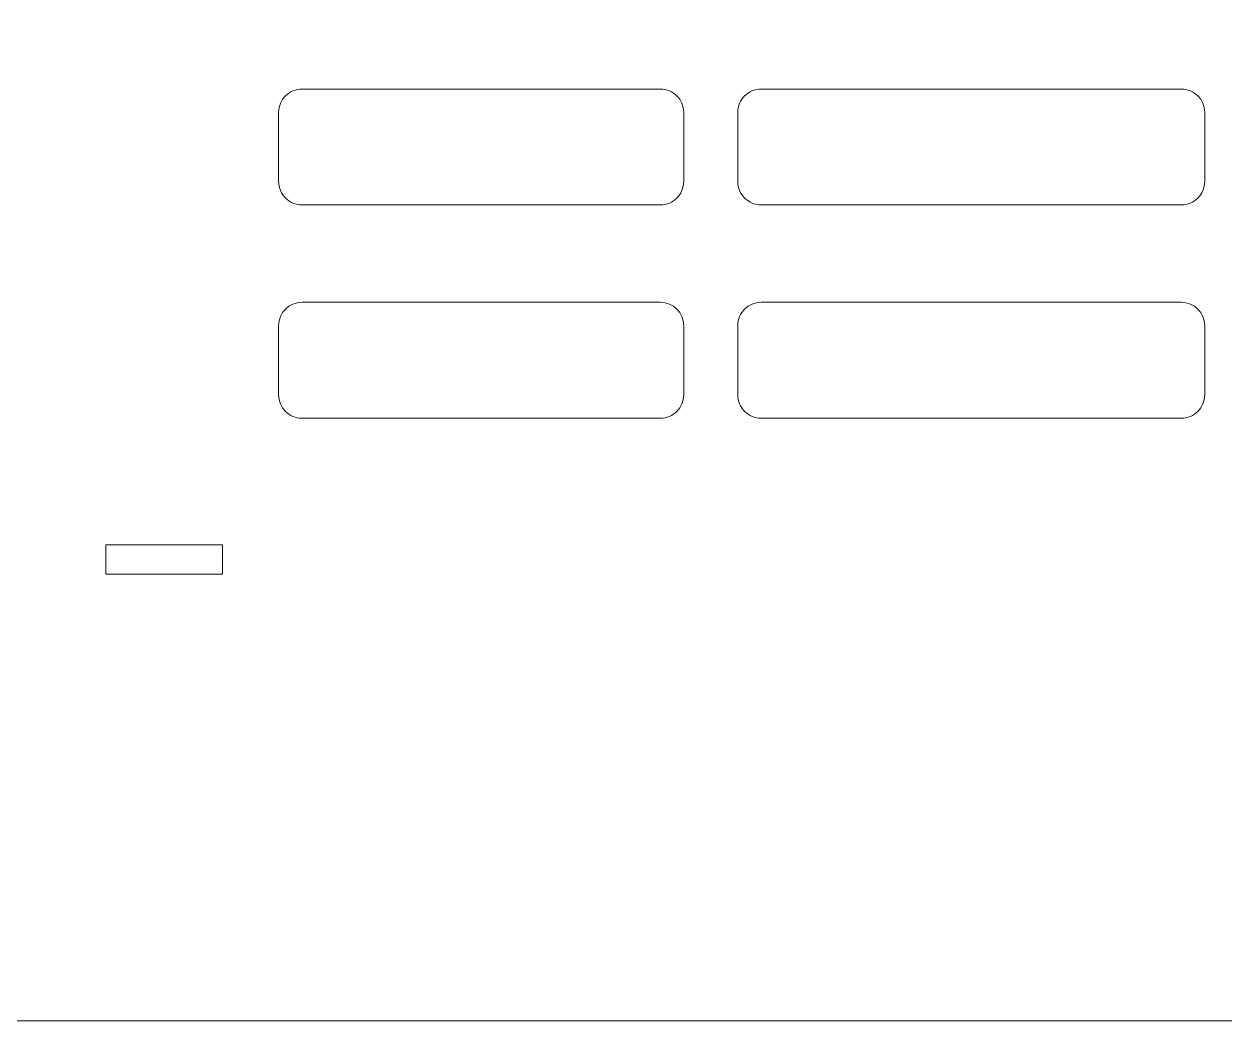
# Model space of a CAD drawing. Header units: millimetres. Extents: x -580 to 580, y -723 to 723.
# Drawn here: x 124.3 to 238, y -482 to -387.6 of the extents above; entities that cross this region are included whole.
import ezdxf

# ---------------------------------------------------------------- set-up
doc = ezdxf.new("R2010")
doc.units = ezdxf.units.MM
doc.header["$MEASUREMENT"] = 0
doc.layers.add('Camada 1', color=7, linetype='Continuous')

msp = doc.modelspace()

# ---------------------------------------------------------------- linework, layer by layer
at = {"layer": 'Camada 1', "color": 250, "lineweight": 9}
msp.add_open_spline([(460.6941, -481.9719), (460.6941, -481.9719), (278.4324, -481.9719), (278.4324, -481.9719), (278.4324, -481.9719), (278.4324, -481.9719), (278.4324, -459.8335), (278.4324, -459.8335), (278.4324, -459.8335), (278.4324, -459.8335), (275.6671, -459.8335), (275.6671, -459.8335), (275.6671, -459.8335), (275.6671, -459.8335), (275.6671, -481.9719), (275.6671, -481.9719), (275.6671, -481.9719), (275.6671, -481.9719), (93.405, -481.9719), (93.405, -481.9719), (93.405, -481.9719), (93.405, -481.9719), (92.9798, -481.961), (92.9798, -481.961), (92.9798, -481.961), (92.9798, -481.961), (92.5599, -481.9288), (92.5599, -481.9288), (92.5599, -481.9288), (92.5599, -481.9288), (92.146, -481.8758), (92.146, -481.8758), (92.146, -481.8758), (92.146, -481.8758), (91.7385, -481.8025), (91.7385, -481.8025), (91.7385, -481.8025), (91.7385, -481.8025), (90.945, -481.5971), (90.945, -481.5971), (90.945, -481.5971), (90.945, -481.5971), (90.1838, -481.3172), (90.1838, -481.3172), (90.1838, -481.3172), (90.1838, -481.3172), (89.459, -480.9667), (89.459, -480.9667), (89.459, -480.9667), (89.459, -480.9667), (88.775, -480.55), (88.775, -480.55), (88.775, -480.55), (88.775, -480.55), (88.1358, -480.0713), (88.1358, -480.0713), (88.1358, -480.0713), (88.1358, -480.0713), (87.546, -479.5348), (87.546, -479.5348), (87.546, -479.5348), (87.546, -479.5348), (87.0095, -478.945), (87.0095, -478.945), (87.0095, -478.945), (87.0095, -478.945), (86.5308, -478.3058), (86.5308, -478.3058), (86.5308, -478.3058), (86.5308, -478.3058), (86.1141, -477.6218), (86.1141, -477.6218), (86.1141, -477.6218), (86.1141, -477.6218), (85.7636, -476.897), (85.7636, -476.897), (85.7636, -476.897), (85.7636, -476.897), (85.4836, -476.1358), (85.4836, -476.1358), (85.4836, -476.1358), (85.4836, -476.1358), (85.2783, -475.3423), (85.2783, -475.3423), (85.2783, -475.3423), (85.2783, -475.3423), (85.205, -474.9347), (85.205, -474.9347), (85.205, -474.9347), (85.205, -474.9347), (85.152, -474.5209), (85.152, -474.5209), (85.152, -474.5209), (85.152, -474.5209), (85.1198, -474.101), (85.1198, -474.101), (85.1198, -474.101), (85.1198, -474.101), (85.109, -473.6758), (85.109, -473.6758), (85.109, -473.6758), (85.109, -473.6758), (85.109, -455.8586), (85.109, -455.8586), (85.109, -455.8586), (85.109, -455.8586), (74.1394, -455.8586), (74.1394, -455.8586), (74.1394, -455.8586), (74.1394, -455.8586), (74.1394, -433.7358), (74.1394, -433.7358), (74.1394, -433.7358), (74.1394, -433.7358), (85.109, -433.7358), (85.109, -433.7358), (85.109, -433.7358), (85.109, -433.7358), (85.109, -355.4376), (85.109, -355.4376), (85.109, -355.4376), (85.109, -355.4376), (74.1394, -355.4376), (74.1394, -355.4376), (74.1394, -355.4376), (74.1394, -355.4376), (74.1394, -333.3148), (74.1394, -333.3148), (74.1394, -333.3148), (74.1394, -333.3148), (85.109, -333.3148), (85.109, -333.3148), (85.109, -333.3148), (85.109, -333.3148), (85.109, -301.4978), (85.109, -301.4978), (85.109, -301.4978), (85.109, -301.4978), (85.1198, -301.0725), (85.1198, -301.0725), (85.1198, -301.0725), (85.1198, -301.0725), (85.152, -300.6527), (85.152, -300.6527), (85.152, -300.6527), (85.152, -300.6527), (85.205, -300.2387), (85.205, -300.2387), (85.205, -300.2387), (85.205, -300.2387), (85.2783, -299.8313), (85.2783, -299.8313), (85.2783, -299.8313), (85.2783, -299.8313), (85.4836, -299.0378), (85.4836, -299.0378), (85.4836, -299.0378), (85.4836, -299.0378), (85.7636, -298.2765), (85.7636, -298.2765), (85.7636, -298.2765), (85.7636, -298.2765), (86.1141, -297.5518), (86.1141, -297.5518), (86.1141, -297.5518), (86.1141, -297.5518), (86.5308, -296.8677), (86.5308, -296.8677), (86.5308, -296.8677), (86.5308, -296.8677), (87.0095, -296.2286), (87.0095, -296.2286), (87.0095, -296.2286), (87.0095, -296.2286), (87.546, -295.6386), (87.546, -295.6386), (87.546, -295.6386), (87.546, -295.6386), (88.1358, -295.1023), (88.1358, -295.1023), (88.1358, -295.1023), (88.1358, -295.1023), (88.775, -294.6236), (88.775, -294.6236), (88.775, -294.6236), (88.775, -294.6236), (89.459, -294.2068), (89.459, -294.2068), (89.459, -294.2068), (89.459, -294.2068), (90.1838, -293.8563), (90.1838, -293.8563), (90.1838, -293.8563), (90.1838, -293.8563), (90.945, -293.5763), (90.945, -293.5763), (90.945, -293.5763), (90.945, -293.5763), (91.7385, -293.3711), (91.7385, -293.3711), (91.7385, -293.3711), (91.7385, -293.3711), (92.146, -293.2978), (92.146, -293.2978), (92.146, -293.2978), (92.146, -293.2978), (92.5599, -293.2448), (92.5599, -293.2448), (92.5599, -293.2448), (92.5599, -293.2448), (92.9798, -293.2125), (92.9798, -293.2125), (92.9798, -293.2125), (92.9798, -293.2125), (93.405, -293.2017), (93.405, -293.2017), (93.405, -293.2017), (93.405, -293.2017), (460.6941, -293.2017), (460.6941, -293.2017), (460.6941, -293.2017), (460.6941, -293.2017), (461.1194, -293.2125), (461.1194, -293.2125), (461.1194, -293.2125), (461.1194, -293.2125), (461.5392, -293.2448), (461.5392, -293.2448), (461.5392, -293.2448), (461.5392, -293.2448), (461.9531, -293.2978), (461.9531, -293.2978), (461.9531, -293.2978), (461.9531, -293.2978), (462.3606, -293.3711), (462.3606, -293.3711), (462.3606, -293.3711), (462.3606, -293.3711), (463.154, -293.5763), (463.154, -293.5763), (463.154, -293.5763), (463.154, -293.5763), (463.9153, -293.8563), (463.9153, -293.8563), (463.9153, -293.8563), (463.9153, -293.8563), (464.6401, -294.2068), (464.6401, -294.2068), (464.6401, -294.2068), (464.6401, -294.2068), (465.3242, -294.6236), (465.3242, -294.6236), (465.3242, -294.6236), (465.3242, -294.6236), (465.9633, -295.1023), (465.9633, -295.1023), (465.9633, -295.1023), (465.9633, -295.1023), (466.5532, -295.6386), (466.5532, -295.6386), (466.5532, -295.6386), (466.5532, -295.6386), (467.0896, -296.2286), (467.0896, -296.2286), (467.0896, -296.2286), (467.0896, -296.2286), (467.5684, -296.8677), (467.5684, -296.8677), (467.5684, -296.8677), (467.5684, -296.8677), (467.985, -297.5518), (467.985, -297.5518), (467.985, -297.5518), (467.985, -297.5518), (468.3356, -298.2765), (468.3356, -298.2765), (468.3356, -298.2765), (468.3356, -298.2765), (468.6155, -299.0378), (468.6155, -299.0378), (468.6155, -299.0378), (468.6155, -299.0378), (468.8208, -299.8313), (468.8208, -299.8313), (468.8208, -299.8313), (468.8208, -299.8313), (468.8941, -300.2387), (468.8941, -300.2387), (468.8941, -300.2387), (468.8941, -300.2387), (468.9471, -300.6527), (468.9471, -300.6527), (468.9471, -300.6527), (468.9471, -300.6527), (468.9793, -301.0725), (468.9793, -301.0725), (468.9793, -301.0725), (468.9793, -301.0725), (468.9901, -301.4978), (468.9901, -301.4978), (468.9901, -301.4978), (468.9901, -301.4978), (468.9901, -333.3148), (468.9901, -333.3148), (468.9901, -333.3148), (468.9901, -333.3148), (482.8169, -333.3148), (482.8169, -333.3148), (482.8169, -333.3148), (482.8169, -333.3148), (482.8169, -355.4376), (482.8169, -355.4376), (482.8169, -355.4376), (482.8169, -355.4376), (475.0794, -355.4376), (475.0794, -355.4376), (475.0794, -355.4376), (475.0794, -355.4376), (475.0794, -344.3751), (475.0794, -344.3751), (475.0794, -344.3751), (475.0794, -344.3751), (472.3141, -344.3751), (472.3141, -344.3751), (472.3141, -344.3751), (472.3141, -344.3751), (472.3141, -355.4376), (472.3141, -355.4376), (472.3141, -355.4376), (472.3141, -355.4376), (468.9901, -355.4376), (468.9901, -355.4376), (468.9901, -355.4376), (468.9901, -355.4376), (468.9901, -433.7358), (468.9901, -433.7358), (468.9901, -433.7358), (468.9901, -433.7358), (482.8169, -433.7358), (482.8169, -433.7358), (482.8169, -433.7358), (482.8169, -433.7358), (482.8169, -455.8586), (482.8169, -455.8586), (482.8169, -455.8586), (482.8169, -455.8586), (475.0794, -455.8586), (475.0794, -455.8586), (475.0794, -455.8586), (475.0794, -455.8586), (475.0794, -444.7956), (475.0794, -444.7956), (475.0794, -444.7956), (475.0794, -444.7956), (472.3141, -444.7956), (472.3141, -444.7956), (472.3141, -444.7956), (472.3141, -444.7956), (472.3141, -455.8586), (472.3141, -455.8586), (472.3141, -455.8586), (472.3141, -455.8586), (468.9901, -455.8586), (468.9901, -455.8586), (468.9901, -455.8586), (468.9901, -455.8586), (468.9901, -473.6758), (468.9901, -473.6758), (468.9901, -473.6758), (468.9901, -473.6758), (468.9793, -474.101), (468.9793, -474.101), (468.9793, -474.101), (468.9793, -474.101), (468.9471, -474.5209), (468.9471, -474.5209), (468.9471, -474.5209), (468.9471, -474.5209), (468.8941, -474.9347), (468.8941, -474.9347), (468.8941, -474.9347), (468.8941, -474.9347), (468.8208, -475.3423), (468.8208, -475.3423), (468.8208, -475.3423), (468.8208, -475.3423), (468.6155, -476.1358), (468.6155, -476.1358), (468.6155, -476.1358), (468.6155, -476.1358), (468.3356, -476.897), (468.3356, -476.897), (468.3356, -476.897), (468.3356, -476.897), (467.985, -477.6218), (467.985, -477.6218), (467.985, -477.6218), (467.985, -477.6218), (467.5684, -478.3058), (467.5684, -478.3058), (467.5684, -478.3058), (467.5684, -478.3058), (467.0896, -478.945), (467.0896, -478.945), (467.0896, -478.945), (467.0896, -478.945), (466.5532, -479.5348), (466.5532, -479.5348), (466.5532, -479.5348), (466.5532, -479.5348), (465.9633, -480.0713), (465.9633, -480.0713), (465.9633, -480.0713), (465.9633, -480.0713), (465.3242, -480.55), (465.3242, -480.55), (465.3242, -480.55), (465.3242, -480.55), (464.6401, -480.9667), (464.6401, -480.9667), (464.6401, -480.9667), (464.6401, -480.9667), (463.9153, -481.3172), (463.9153, -481.3172), (463.9153, -481.3172), (463.9153, -481.3172), (463.154, -481.5971), (463.154, -481.5971), (463.154, -481.5971), (463.154, -481.5971), (462.3606, -481.8025), (462.3606, -481.8025), (462.3606, -481.8025), (462.3606, -481.8025), (461.9531, -481.8758), (461.9531, -481.8758), (461.9531, -481.8758), (461.9531, -481.8758), (461.5392, -481.9288), (461.5392, -481.9288), (461.5392, -481.9288), (461.5392, -481.9288), (461.1194, -481.961), (461.1194, -481.961), (461.1194, -481.961), (461.1194, -481.961), (460.6941, -481.9719), (460.6941, -481.9719), (460.6941, -481.9719), (460.6941, -481.9719), (460.6941, -481.9719), (460.6941, -481.9719)], degree=3, knots=[0, 0, 0, 0, 0.00877193, 0.00877193, 0.00877193, 0.00877193, 0.01754386, 0.01754386, 0.01754386, 0.01754386, 0.02631579, 0.02631579, 0.02631579, 0.02631579, 0.03508772, 0.03508772, 0.03508772, 0.03508772, 0.04385965, 0.04385965, 0.04385965, 0.04385965, 0.05263158, 0.05263158, 0.05263158, 0.05263158, 0.06140351, 0.06140351, 0.06140351, 0.06140351, 0.07017544, 0.07017544, 0.07017544, 0.07017544, 0.07894737, 0.07894737, 0.07894737, 0.07894737, 0.0877193, 0.0877193, 0.0877193, 0.0877193, 0.09649123, 0.09649123, 0.09649123, 0.09649123, 0.10526316, 0.10526316, 0.10526316, 0.10526316, 0.11403509, 0.11403509, 0.11403509, 0.11403509, 0.12280702, 0.12280702, 0.12280702, 0.12280702, 0.13157895, 0.13157895, 0.13157895, 0.13157895, 0.14035088, 0.14035088, 0.14035088, 0.14035088, 0.14912281, 0.14912281, 0.14912281, 0.14912281, 0.15789474, 0.15789474, 0.15789474, 0.15789474, 0.16666667, 0.16666667, 0.16666667, 0.16666667, 0.1754386, 0.1754386, 0.1754386, 0.1754386, 0.18421053, 0.18421053, 0.18421053, 0.18421053, 0.19298246, 0.19298246, 0.19298246, 0.19298246, 0.20175439, 0.20175439, 0.20175439, 0.20175439, 0.21052632, 0.21052632, 0.21052632, 0.21052632, 0.21929825, 0.21929825, 0.21929825, 0.21929825, 0.22807018, 0.22807018, 0.22807018, 0.22807018, 0.23684211, 0.23684211, 0.23684211, 0.23684211, 0.24561404, 0.24561404, 0.24561404, 0.24561404, 0.25438596, 0.25438596, 0.25438596, 0.25438596, 0.26315789, 0.26315789, 0.26315789, 0.26315789, 0.27192982, 0.27192982, 0.27192982, 0.27192982, 0.28070175, 0.28070175, 0.28070175, 0.28070175, 0.28947368, 0.28947368, 0.28947368, 0.28947368, 0.29824561, 0.29824561, 0.29824561, 0.29824561, 0.30701754, 0.30701754, 0.30701754, 0.30701754, 0.31578947, 0.31578947, 0.31578947, 0.31578947, 0.3245614, 0.3245614, 0.3245614, 0.3245614, 0.33333333, 0.33333333, 0.33333333, 0.33333333, 0.34210526, 0.34210526, 0.34210526, 0.34210526, 0.35087719, 0.35087719, 0.35087719, 0.35087719, 0.35964912, 0.35964912, 0.35964912, 0.35964912, 0.36842105, 0.36842105, 0.36842105, 0.36842105, 0.37719298, 0.37719298, 0.37719298, 0.37719298, 0.38596491, 0.38596491, 0.38596491, 0.38596491, 0.39473684, 0.39473684, 0.39473684, 0.39473684, 0.40350877, 0.40350877, 0.40350877, 0.40350877, 0.4122807, 0.4122807, 0.4122807, 0.4122807, 0.42105263, 0.42105263, 0.42105263, 0.42105263, 0.42982456, 0.42982456, 0.42982456, 0.42982456, 0.43859649, 0.43859649, 0.43859649, 0.43859649, 0.44736842, 0.44736842, 0.44736842, 0.44736842, 0.45614035, 0.45614035, 0.45614035, 0.45614035, 0.46491228, 0.46491228, 0.46491228, 0.46491228, 0.47368421, 0.47368421, 0.47368421, 0.47368421, 0.48245614, 0.48245614, 0.48245614, 0.48245614, 0.49122807, 0.49122807, 0.49122807, 0.49122807, 0.5, 0.5, 0.5, 0.5, 0.50877193, 0.50877193, 0.50877193, 0.50877193, 0.51754386, 0.51754386, 0.51754386, 0.51754386, 0.52631579, 0.52631579, 0.52631579, 0.52631579, 0.53508772, 0.53508772, 0.53508772, 0.53508772, 0.54385965, 0.54385965, 0.54385965, 0.54385965, 0.55263158, 0.55263158, 0.55263158, 0.55263158, 0.56140351, 0.56140351, 0.56140351, 0.56140351, 0.57017544, 0.57017544, 0.57017544, 0.57017544, 0.57894737, 0.57894737, 0.57894737, 0.57894737, 0.5877193, 0.5877193, 0.5877193, 0.5877193, 0.59649123, 0.59649123, 0.59649123, 0.59649123, 0.60526316, 0.60526316, 0.60526316, 0.60526316, 0.61403509, 0.61403509, 0.61403509, 0.61403509, 0.62280702, 0.62280702, 0.62280702, 0.62280702, 0.63157895, 0.63157895, 0.63157895, 0.63157895, 0.64035088, 0.64035088, 0.64035088, 0.64035088, 0.64912281, 0.64912281, 0.64912281, 0.64912281, 0.65789474, 0.65789474, 0.65789474, 0.65789474, 0.66666667, 0.66666667, 0.66666667, 0.66666667, 0.6754386, 0.6754386, 0.6754386, 0.6754386, 0.68421053, 0.68421053, 0.68421053, 0.68421053, 0.69298246, 0.69298246, 0.69298246, 0.69298246, 0.70175439, 0.70175439, 0.70175439, 0.70175439, 0.71052632, 0.71052632, 0.71052632, 0.71052632, 0.71929825, 0.71929825, 0.71929825, 0.71929825, 0.72807018, 0.72807018, 0.72807018, 0.72807018, 0.73684211, 0.73684211, 0.73684211, 0.73684211, 0.74561404, 0.74561404, 0.74561404, 0.74561404, 0.75438596, 0.75438596, 0.75438596, 0.75438596, 0.76315789, 0.76315789, 0.76315789, 0.76315789, 0.77192982, 0.77192982, 0.77192982, 0.77192982, 0.78070175, 0.78070175, 0.78070175, 0.78070175, 0.78947368, 0.78947368, 0.78947368, 0.78947368, 0.79824561, 0.79824561, 0.79824561, 0.79824561, 0.80701754, 0.80701754, 0.80701754, 0.80701754, 0.81578947, 0.81578947, 0.81578947, 0.81578947, 0.8245614, 0.8245614, 0.8245614, 0.8245614, 0.83333333, 0.83333333, 0.83333333, 0.83333333, 0.84210526, 0.84210526, 0.84210526, 0.84210526, 0.85087719, 0.85087719, 0.85087719, 0.85087719, 0.85964912, 0.85964912, 0.85964912, 0.85964912, 0.86842105, 0.86842105, 0.86842105, 0.86842105, 0.87719298, 0.87719298, 0.87719298, 0.87719298, 0.88596491, 0.88596491, 0.88596491, 0.88596491, 0.89473684, 0.89473684, 0.89473684, 0.89473684, 0.90350877, 0.90350877, 0.90350877, 0.90350877, 0.9122807, 0.9122807, 0.9122807, 0.9122807, 0.92105263, 0.92105263, 0.92105263, 0.92105263, 0.92982456, 0.92982456, 0.92982456, 0.92982456, 0.93859649, 0.93859649, 0.93859649, 0.93859649, 0.94736842, 0.94736842, 0.94736842, 0.94736842, 0.95614035, 0.95614035, 0.95614035, 0.95614035, 0.96491228, 0.96491228, 0.96491228, 0.96491228, 0.97368421, 0.97368421, 0.97368421, 0.97368421, 0.98245614, 0.98245614, 0.98245614, 0.98245614, 1, 1, 1, 1], dxfattribs=at)
at = {"layer": 'Camada 1', "color": 240, "lineweight": 9}
for points, knots in [([(150.6566, -393.7394), (150.6566, -393.7394), (184.5715, -393.7394), (184.5715, -393.7394), (184.5715, -393.7394), (184.5715, -393.7394), (184.7969, -393.7508), (184.7969, -393.7508), (184.7969, -393.7508), (184.7969, -393.7508), (185.0159, -393.7846), (185.0159, -393.7846), (185.0159, -393.7846), (185.0159, -393.7846), (185.2275, -393.8392), (185.2275, -393.8392), (185.2275, -393.8392), (185.2275, -393.8392), (185.4305, -393.914), (185.4305, -393.914), (185.4305, -393.914), (185.4305, -393.914), (185.6238, -394.0075), (185.6238, -394.0075), (185.6238, -394.0075), (185.6238, -394.0075), (185.8062, -394.1185), (185.8062, -394.1185), (185.8062, -394.1185), (185.8062, -394.1185), (186.1339, -394.3892), (186.1339, -394.3892), (186.1339, -394.3892), (186.1339, -394.3892), (186.4046, -394.717), (186.4046, -394.717), (186.4046, -394.717), (186.4046, -394.717), (186.5158, -394.8994), (186.5158, -394.8994), (186.5158, -394.8994), (186.5158, -394.8994), (186.6093, -395.0927), (186.6093, -395.0927), (186.6093, -395.0927), (186.6093, -395.0927), (186.6839, -395.2957), (186.6839, -395.2957), (186.6839, -395.2957), (186.6839, -395.2957), (186.7386, -395.5073), (186.7386, -395.5073), (186.7386, -395.5073), (186.7386, -395.5073), (186.7723, -395.7263), (186.7723, -395.7263), (186.7723, -395.7263), (186.7723, -395.7263), (186.7838, -395.9517), (186.7838, -395.9517), (186.7838, -395.9517), (186.7838, -395.9517), (186.7838, -402.5023), (186.7838, -402.5023), (186.7838, -402.5023), (186.7838, -402.5023), (186.7723, -402.7276), (186.7723, -402.7276), (186.7723, -402.7276), (186.7723, -402.7276), (186.7386, -402.9466), (186.7386, -402.9466), (186.7386, -402.9466), (186.7386, -402.9466), (186.6839, -403.1582), (186.6839, -403.1582), (186.6839, -403.1582), (186.6839, -403.1582), (186.6093, -403.3613), (186.6093, -403.3613), (186.6093, -403.3613), (186.6093, -403.3613), (186.5158, -403.5545), (186.5158, -403.5545), (186.5158, -403.5545), (186.5158, -403.5545), (186.4046, -403.7369), (186.4046, -403.7369), (186.4046, -403.7369), (186.4046, -403.7369), (186.1339, -404.0646), (186.1339, -404.0646), (186.1339, -404.0646), (186.1339, -404.0646), (185.8062, -404.3354), (185.8062, -404.3354), (185.8062, -404.3354), (185.8062, -404.3354), (185.6238, -404.4465), (185.6238, -404.4465), (185.6238, -404.4465), (185.6238, -404.4465), (185.4305, -404.54), (185.4305, -404.54), (185.4305, -404.54), (185.4305, -404.54), (185.2275, -404.6146), (185.2275, -404.6146), (185.2275, -404.6146), (185.2275, -404.6146), (185.0159, -404.6694), (185.0159, -404.6694), (185.0159, -404.6694), (185.0159, -404.6694), (184.7969, -404.703), (184.7969, -404.703), (184.7969, -404.703), (184.7969, -404.703), (184.5715, -404.7145), (184.5715, -404.7145), (184.5715, -404.7145), (184.5715, -404.7145), (150.6566, -404.7145), (150.6566, -404.7145), (150.6566, -404.7145), (150.6566, -404.7145), (150.4313, -404.703), (150.4313, -404.703), (150.4313, -404.703), (150.4313, -404.703), (150.2123, -404.6694), (150.2123, -404.6694), (150.2123, -404.6694), (150.2123, -404.6694), (150.0007, -404.6146), (150.0007, -404.6146), (150.0007, -404.6146), (150.0007, -404.6146), (149.7977, -404.54), (149.7977, -404.54), (149.7977, -404.54), (149.7977, -404.54), (149.6044, -404.4465), (149.6044, -404.4465), (149.6044, -404.4465), (149.6044, -404.4465), (149.422, -404.3354), (149.422, -404.3354), (149.422, -404.3354), (149.422, -404.3354), (149.0942, -404.0646), (149.0942, -404.0646), (149.0942, -404.0646), (149.0942, -404.0646), (148.8236, -403.7369), (148.8236, -403.7369), (148.8236, -403.7369), (148.8236, -403.7369), (148.7124, -403.5545), (148.7124, -403.5545), (148.7124, -403.5545), (148.7124, -403.5545), (148.619, -403.3613), (148.619, -403.3613), (148.619, -403.3613), (148.619, -403.3613), (148.5443, -403.1582), (148.5443, -403.1582), (148.5443, -403.1582), (148.5443, -403.1582), (148.4895, -402.9466), (148.4895, -402.9466), (148.4895, -402.9466), (148.4895, -402.9466), (148.4559, -402.7276), (148.4559, -402.7276), (148.4559, -402.7276), (148.4559, -402.7276), (148.4444, -402.5023), (148.4444, -402.5023), (148.4444, -402.5023), (148.4444, -402.5023), (148.4444, -395.9517), (148.4444, -395.9517), (148.4444, -395.9517), (148.4444, -395.9517), (148.4559, -395.7263), (148.4559, -395.7263), (148.4559, -395.7263), (148.4559, -395.7263), (148.4895, -395.5073), (148.4895, -395.5073), (148.4895, -395.5073), (148.4895, -395.5073), (148.5443, -395.2957), (148.5443, -395.2957), (148.5443, -395.2957), (148.5443, -395.2957), (148.619, -395.0927), (148.619, -395.0927), (148.619, -395.0927), (148.619, -395.0927), (148.7124, -394.8994), (148.7124, -394.8994), (148.7124, -394.8994), (148.7124, -394.8994), (148.8236, -394.717), (148.8236, -394.717), (148.8236, -394.717), (148.8236, -394.717), (149.0942, -394.3892), (149.0942, -394.3892), (149.0942, -394.3892), (149.0942, -394.3892), (149.422, -394.1185), (149.422, -394.1185), (149.422, -394.1185), (149.422, -394.1185), (149.6044, -394.0075), (149.6044, -394.0075), (149.6044, -394.0075), (149.6044, -394.0075), (149.7977, -393.914), (149.7977, -393.914), (149.7977, -393.914), (149.7977, -393.914), (150.0007, -393.8392), (150.0007, -393.8392), (150.0007, -393.8392), (150.0007, -393.8392), (150.2123, -393.7846), (150.2123, -393.7846), (150.2123, -393.7846), (150.2123, -393.7846), (150.4313, -393.7508), (150.4313, -393.7508), (150.4313, -393.7508), (150.4313, -393.7508), (150.6566, -393.7394), (150.6566, -393.7394), (150.6566, -393.7394), (150.6566, -393.7394), (150.6566, -393.7394), (150.6566, -393.7394)], [0, 0, 0, 0, 0.01612903, 0.01612903, 0.01612903, 0.01612903, 0.03225806, 0.03225806, 0.03225806, 0.03225806, 0.0483871, 0.0483871, 0.0483871, 0.0483871, 0.06451613, 0.06451613, 0.06451613, 0.06451613, 0.08064516, 0.08064516, 0.08064516, 0.08064516, 0.09677419, 0.09677419, 0.09677419, 0.09677419, 0.11290323, 0.11290323, 0.11290323, 0.11290323, 0.12903226, 0.12903226, 0.12903226, 0.12903226, 0.14516129, 0.14516129, 0.14516129, 0.14516129, 0.16129032, 0.16129032, 0.16129032, 0.16129032, 0.17741935, 0.17741935, 0.17741935, 0.17741935, 0.19354839, 0.19354839, 0.19354839, 0.19354839, 0.20967742, 0.20967742, 0.20967742, 0.20967742, 0.22580645, 0.22580645, 0.22580645, 0.22580645, 0.24193548, 0.24193548, 0.24193548, 0.24193548, 0.25806452, 0.25806452, 0.25806452, 0.25806452, 0.27419355, 0.27419355, 0.27419355, 0.27419355, 0.29032258, 0.29032258, 0.29032258, 0.29032258, 0.30645161, 0.30645161, 0.30645161, 0.30645161, 0.32258065, 0.32258065, 0.32258065, 0.32258065, 0.33870968, 0.33870968, 0.33870968, 0.33870968, 0.35483871, 0.35483871, 0.35483871, 0.35483871, 0.37096774, 0.37096774, 0.37096774, 0.37096774, 0.38709677, 0.38709677, 0.38709677, 0.38709677, 0.40322581, 0.40322581, 0.40322581, 0.40322581, 0.41935484, 0.41935484, 0.41935484, 0.41935484, 0.43548387, 0.43548387, 0.43548387, 0.43548387, 0.4516129, 0.4516129, 0.4516129, 0.4516129, 0.46774194, 0.46774194, 0.46774194, 0.46774194, 0.48387097, 0.48387097, 0.48387097, 0.48387097, 0.5, 0.5, 0.5, 0.5, 0.51612903, 0.51612903, 0.51612903, 0.51612903, 0.53225806, 0.53225806, 0.53225806, 0.53225806, 0.5483871, 0.5483871, 0.5483871, 0.5483871, 0.56451613, 0.56451613, 0.56451613, 0.56451613, 0.58064516, 0.58064516, 0.58064516, 0.58064516, 0.59677419, 0.59677419, 0.59677419, 0.59677419, 0.61290323, 0.61290323, 0.61290323, 0.61290323, 0.62903226, 0.62903226, 0.62903226, 0.62903226, 0.64516129, 0.64516129, 0.64516129, 0.64516129, 0.66129032, 0.66129032, 0.66129032, 0.66129032, 0.67741935, 0.67741935, 0.67741935, 0.67741935, 0.69354839, 0.69354839, 0.69354839, 0.69354839, 0.70967742, 0.70967742, 0.70967742, 0.70967742, 0.72580645, 0.72580645, 0.72580645, 0.72580645, 0.74193548, 0.74193548, 0.74193548, 0.74193548, 0.75806452, 0.75806452, 0.75806452, 0.75806452, 0.77419355, 0.77419355, 0.77419355, 0.77419355, 0.79032258, 0.79032258, 0.79032258, 0.79032258, 0.80645161, 0.80645161, 0.80645161, 0.80645161, 0.82258065, 0.82258065, 0.82258065, 0.82258065, 0.83870968, 0.83870968, 0.83870968, 0.83870968, 0.85483871, 0.85483871, 0.85483871, 0.85483871, 0.87096774, 0.87096774, 0.87096774, 0.87096774, 0.88709677, 0.88709677, 0.88709677, 0.88709677, 0.90322581, 0.90322581, 0.90322581, 0.90322581, 0.91935484, 0.91935484, 0.91935484, 0.91935484, 0.93548387, 0.93548387, 0.93548387, 0.93548387, 0.9516129, 0.9516129, 0.9516129, 0.9516129, 0.96774194, 0.96774194, 0.96774194, 0.96774194, 1, 1, 1, 1]), ([(194.118, -393.7394), (194.118, -393.7394), (233.886, -393.7394), (233.886, -393.7394), (233.886, -393.7394), (233.886, -393.7394), (234.1113, -393.7508), (234.1113, -393.7508), (234.1113, -393.7508), (234.1113, -393.7508), (234.3303, -393.7846), (234.3303, -393.7846), (234.3303, -393.7846), (234.3303, -393.7846), (234.5418, -393.8392), (234.5418, -393.8392), (234.5418, -393.8392), (234.5418, -393.8392), (234.7448, -393.914), (234.7448, -393.914), (234.7448, -393.914), (234.7448, -393.914), (234.938, -394.0075), (234.938, -394.0075), (234.938, -394.0075), (234.938, -394.0075), (235.1204, -394.1185), (235.1204, -394.1185), (235.1204, -394.1185), (235.1204, -394.1185), (235.4482, -394.3892), (235.4482, -394.3892), (235.4482, -394.3892), (235.4482, -394.3892), (235.719, -394.717), (235.719, -394.717), (235.719, -394.717), (235.719, -394.717), (235.8301, -394.8994), (235.8301, -394.8994), (235.8301, -394.8994), (235.8301, -394.8994), (235.9237, -395.0927), (235.9237, -395.0927), (235.9237, -395.0927), (235.9237, -395.0927), (235.9984, -395.2957), (235.9984, -395.2957), (235.9984, -395.2957), (235.9984, -395.2957), (236.0531, -395.5073), (236.0531, -395.5073), (236.0531, -395.5073), (236.0531, -395.5073), (236.0868, -395.7263), (236.0868, -395.7263), (236.0868, -395.7263), (236.0868, -395.7263), (236.0983, -395.9517), (236.0983, -395.9517), (236.0983, -395.9517), (236.0983, -395.9517), (236.0983, -402.5023), (236.0983, -402.5023), (236.0983, -402.5023), (236.0983, -402.5023), (236.0868, -402.7276), (236.0868, -402.7276), (236.0868, -402.7276), (236.0868, -402.7276), (236.0531, -402.9466), (236.0531, -402.9466), (236.0531, -402.9466), (236.0531, -402.9466), (235.9984, -403.1582), (235.9984, -403.1582), (235.9984, -403.1582), (235.9984, -403.1582), (235.9237, -403.3613), (235.9237, -403.3613), (235.9237, -403.3613), (235.9237, -403.3613), (235.8301, -403.5545), (235.8301, -403.5545), (235.8301, -403.5545), (235.8301, -403.5545), (235.719, -403.7369), (235.719, -403.7369), (235.719, -403.7369), (235.719, -403.7369), (235.4482, -404.0646), (235.4482, -404.0646), (235.4482, -404.0646), (235.4482, -404.0646), (235.1204, -404.3354), (235.1204, -404.3354), (235.1204, -404.3354), (235.1204, -404.3354), (234.938, -404.4465), (234.938, -404.4465), (234.938, -404.4465), (234.938, -404.4465), (234.7448, -404.54), (234.7448, -404.54), (234.7448, -404.54), (234.7448, -404.54), (234.5418, -404.6146), (234.5418, -404.6146), (234.5418, -404.6146), (234.5418, -404.6146), (234.3303, -404.6694), (234.3303, -404.6694), (234.3303, -404.6694), (234.3303, -404.6694), (234.1113, -404.703), (234.1113, -404.703), (234.1113, -404.703), (234.1113, -404.703), (233.886, -404.7145), (233.886, -404.7145), (233.886, -404.7145), (233.886, -404.7145), (194.118, -404.7145), (194.118, -404.7145), (194.118, -404.7145), (194.118, -404.7145), (193.8926, -404.703), (193.8926, -404.703), (193.8926, -404.703), (193.8926, -404.703), (193.6736, -404.6694), (193.6736, -404.6694), (193.6736, -404.6694), (193.6736, -404.6694), (193.4621, -404.6146), (193.4621, -404.6146), (193.4621, -404.6146), (193.4621, -404.6146), (193.2591, -404.54), (193.2591, -404.54), (193.2591, -404.54), (193.2591, -404.54), (193.0658, -404.4465), (193.0658, -404.4465), (193.0658, -404.4465), (193.0658, -404.4465), (192.8834, -404.3354), (192.8834, -404.3354), (192.8834, -404.3354), (192.8834, -404.3354), (192.5556, -404.0646), (192.5556, -404.0646), (192.5556, -404.0646), (192.5556, -404.0646), (192.285, -403.7369), (192.285, -403.7369), (192.285, -403.7369), (192.285, -403.7369), (192.1738, -403.5545), (192.1738, -403.5545), (192.1738, -403.5545), (192.1738, -403.5545), (192.0803, -403.3613), (192.0803, -403.3613), (192.0803, -403.3613), (192.0803, -403.3613), (192.0057, -403.1582), (192.0057, -403.1582), (192.0057, -403.1582), (192.0057, -403.1582), (191.9509, -402.9466), (191.9509, -402.9466), (191.9509, -402.9466), (191.9509, -402.9466), (191.9173, -402.7276), (191.9173, -402.7276), (191.9173, -402.7276), (191.9173, -402.7276), (191.9057, -402.5023), (191.9057, -402.5023), (191.9057, -402.5023), (191.9057, -402.5023), (191.9057, -395.9517), (191.9057, -395.9517), (191.9057, -395.9517), (191.9057, -395.9517), (191.9173, -395.7263), (191.9173, -395.7263), (191.9173, -395.7263), (191.9173, -395.7263), (191.9509, -395.5073), (191.9509, -395.5073), (191.9509, -395.5073), (191.9509, -395.5073), (192.0057, -395.2957), (192.0057, -395.2957), (192.0057, -395.2957), (192.0057, -395.2957), (192.0803, -395.0927), (192.0803, -395.0927), (192.0803, -395.0927), (192.0803, -395.0927), (192.1738, -394.8994), (192.1738, -394.8994), (192.1738, -394.8994), (192.1738, -394.8994), (192.285, -394.717), (192.285, -394.717), (192.285, -394.717), (192.285, -394.717), (192.5556, -394.3892), (192.5556, -394.3892), (192.5556, -394.3892), (192.5556, -394.3892), (192.8834, -394.1185), (192.8834, -394.1185), (192.8834, -394.1185), (192.8834, -394.1185), (193.0658, -394.0075), (193.0658, -394.0075), (193.0658, -394.0075), (193.0658, -394.0075), (193.2591, -393.914), (193.2591, -393.914), (193.2591, -393.914), (193.2591, -393.914), (193.4621, -393.8392), (193.4621, -393.8392), (193.4621, -393.8392), (193.4621, -393.8392), (193.6736, -393.7846), (193.6736, -393.7846), (193.6736, -393.7846), (193.6736, -393.7846), (193.8926, -393.7508), (193.8926, -393.7508), (193.8926, -393.7508), (193.8926, -393.7508), (194.118, -393.7394), (194.118, -393.7394), (194.118, -393.7394), (194.118, -393.7394), (194.118, -393.7394), (194.118, -393.7394)], [0, 0, 0, 0, 0.01612903, 0.01612903, 0.01612903, 0.01612903, 0.03225806, 0.03225806, 0.03225806, 0.03225806, 0.0483871, 0.0483871, 0.0483871, 0.0483871, 0.06451613, 0.06451613, 0.06451613, 0.06451613, 0.08064516, 0.08064516, 0.08064516, 0.08064516, 0.09677419, 0.09677419, 0.09677419, 0.09677419, 0.11290323, 0.11290323, 0.11290323, 0.11290323, 0.12903226, 0.12903226, 0.12903226, 0.12903226, 0.14516129, 0.14516129, 0.14516129, 0.14516129, 0.16129032, 0.16129032, 0.16129032, 0.16129032, 0.17741935, 0.17741935, 0.17741935, 0.17741935, 0.19354839, 0.19354839, 0.19354839, 0.19354839, 0.20967742, 0.20967742, 0.20967742, 0.20967742, 0.22580645, 0.22580645, 0.22580645, 0.22580645, 0.24193548, 0.24193548, 0.24193548, 0.24193548, 0.25806452, 0.25806452, 0.25806452, 0.25806452, 0.27419355, 0.27419355, 0.27419355, 0.27419355, 0.29032258, 0.29032258, 0.29032258, 0.29032258, 0.30645161, 0.30645161, 0.30645161, 0.30645161, 0.32258065, 0.32258065, 0.32258065, 0.32258065, 0.33870968, 0.33870968, 0.33870968, 0.33870968, 0.35483871, 0.35483871, 0.35483871, 0.35483871, 0.37096774, 0.37096774, 0.37096774, 0.37096774, 0.38709677, 0.38709677, 0.38709677, 0.38709677, 0.40322581, 0.40322581, 0.40322581, 0.40322581, 0.41935484, 0.41935484, 0.41935484, 0.41935484, 0.43548387, 0.43548387, 0.43548387, 0.43548387, 0.4516129, 0.4516129, 0.4516129, 0.4516129, 0.46774194, 0.46774194, 0.46774194, 0.46774194, 0.48387097, 0.48387097, 0.48387097, 0.48387097, 0.5, 0.5, 0.5, 0.5, 0.51612903, 0.51612903, 0.51612903, 0.51612903, 0.53225806, 0.53225806, 0.53225806, 0.53225806, 0.5483871, 0.5483871, 0.5483871, 0.5483871, 0.56451613, 0.56451613, 0.56451613, 0.56451613, 0.58064516, 0.58064516, 0.58064516, 0.58064516, 0.59677419, 0.59677419, 0.59677419, 0.59677419, 0.61290323, 0.61290323, 0.61290323, 0.61290323, 0.62903226, 0.62903226, 0.62903226, 0.62903226, 0.64516129, 0.64516129, 0.64516129, 0.64516129, 0.66129032, 0.66129032, 0.66129032, 0.66129032, 0.67741935, 0.67741935, 0.67741935, 0.67741935, 0.69354839, 0.69354839, 0.69354839, 0.69354839, 0.70967742, 0.70967742, 0.70967742, 0.70967742, 0.72580645, 0.72580645, 0.72580645, 0.72580645, 0.74193548, 0.74193548, 0.74193548, 0.74193548, 0.75806452, 0.75806452, 0.75806452, 0.75806452, 0.77419355, 0.77419355, 0.77419355, 0.77419355, 0.79032258, 0.79032258, 0.79032258, 0.79032258, 0.80645161, 0.80645161, 0.80645161, 0.80645161, 0.82258065, 0.82258065, 0.82258065, 0.82258065, 0.83870968, 0.83870968, 0.83870968, 0.83870968, 0.85483871, 0.85483871, 0.85483871, 0.85483871, 0.87096774, 0.87096774, 0.87096774, 0.87096774, 0.88709677, 0.88709677, 0.88709677, 0.88709677, 0.90322581, 0.90322581, 0.90322581, 0.90322581, 0.91935484, 0.91935484, 0.91935484, 0.91935484, 0.93548387, 0.93548387, 0.93548387, 0.93548387, 0.9516129, 0.9516129, 0.9516129, 0.9516129, 0.96774194, 0.96774194, 0.96774194, 0.96774194, 1, 1, 1, 1]), ([(150.6566, -413.9337), (150.6566, -413.9337), (184.5715, -413.9337), (184.5715, -413.9337), (184.5715, -413.9337), (184.5715, -413.9337), (184.7969, -413.9451), (184.7969, -413.9451), (184.7969, -413.9451), (184.7969, -413.9451), (185.0159, -413.9788), (185.0159, -413.9788), (185.0159, -413.9788), (185.0159, -413.9788), (185.2275, -414.0335), (185.2275, -414.0335), (185.2275, -414.0335), (185.2275, -414.0335), (185.4305, -414.1082), (185.4305, -414.1082), (185.4305, -414.1082), (185.4305, -414.1082), (185.6238, -414.2017), (185.6238, -414.2017), (185.6238, -414.2017), (185.6238, -414.2017), (185.8062, -414.3128), (185.8062, -414.3128), (185.8062, -414.3128), (185.8062, -414.3128), (186.1339, -414.5835), (186.1339, -414.5835), (186.1339, -414.5835), (186.1339, -414.5835), (186.4046, -414.9112), (186.4046, -414.9112), (186.4046, -414.9112), (186.4046, -414.9112), (186.5158, -415.0937), (186.5158, -415.0937), (186.5158, -415.0937), (186.5158, -415.0937), (186.6093, -415.287), (186.6093, -415.287), (186.6093, -415.287), (186.6093, -415.287), (186.6839, -415.4899), (186.6839, -415.4899), (186.6839, -415.4899), (186.6839, -415.4899), (186.7386, -415.7016), (186.7386, -415.7016), (186.7386, -415.7016), (186.7386, -415.7016), (186.7723, -415.9206), (186.7723, -415.9206), (186.7723, -415.9206), (186.7723, -415.9206), (186.7838, -416.1459), (186.7838, -416.1459), (186.7838, -416.1459), (186.7838, -416.1459), (186.7838, -422.6965), (186.7838, -422.6965), (186.7838, -422.6965), (186.7838, -422.6965), (186.7723, -422.9219), (186.7723, -422.9219), (186.7723, -422.9219), (186.7723, -422.9219), (186.7386, -423.1409), (186.7386, -423.1409), (186.7386, -423.1409), (186.7386, -423.1409), (186.6839, -423.3525), (186.6839, -423.3525), (186.6839, -423.3525), (186.6839, -423.3525), (186.6093, -423.5555), (186.6093, -423.5555), (186.6093, -423.5555), (186.6093, -423.5555), (186.5158, -423.7487), (186.5158, -423.7487), (186.5158, -423.7487), (186.5158, -423.7487), (186.4046, -423.9312), (186.4046, -423.9312), (186.4046, -423.9312), (186.4046, -423.9312), (186.1339, -424.259), (186.1339, -424.259), (186.1339, -424.259), (186.1339, -424.259), (185.8062, -424.5297), (185.8062, -424.5297), (185.8062, -424.5297), (185.8062, -424.5297), (185.6238, -424.6407), (185.6238, -424.6407), (185.6238, -424.6407), (185.6238, -424.6407), (185.4305, -424.7342), (185.4305, -424.7342), (185.4305, -424.7342), (185.4305, -424.7342), (185.2275, -424.8089), (185.2275, -424.8089), (185.2275, -424.8089), (185.2275, -424.8089), (185.0159, -424.8636), (185.0159, -424.8636), (185.0159, -424.8636), (185.0159, -424.8636), (184.7969, -424.8973), (184.7969, -424.8973), (184.7969, -424.8973), (184.7969, -424.8973), (184.5715, -424.9088), (184.5715, -424.9088), (184.5715, -424.9088), (184.5715, -424.9088), (150.6566, -424.9088), (150.6566, -424.9088), (150.6566, -424.9088), (150.6566, -424.9088), (150.4313, -424.8973), (150.4313, -424.8973), (150.4313, -424.8973), (150.4313, -424.8973), (150.2123, -424.8636), (150.2123, -424.8636), (150.2123, -424.8636), (150.2123, -424.8636), (150.0007, -424.8089), (150.0007, -424.8089), (150.0007, -424.8089), (150.0007, -424.8089), (149.7977, -424.7342), (149.7977, -424.7342), (149.7977, -424.7342), (149.7977, -424.7342), (149.6044, -424.6407), (149.6044, -424.6407), (149.6044, -424.6407), (149.6044, -424.6407), (149.422, -424.5297), (149.422, -424.5297), (149.422, -424.5297), (149.422, -424.5297), (149.0942, -424.259), (149.0942, -424.259), (149.0942, -424.259), (149.0942, -424.259), (148.8236, -423.9312), (148.8236, -423.9312), (148.8236, -423.9312), (148.8236, -423.9312), (148.7124, -423.7487), (148.7124, -423.7487), (148.7124, -423.7487), (148.7124, -423.7487), (148.619, -423.5555), (148.619, -423.5555), (148.619, -423.5555), (148.619, -423.5555), (148.5443, -423.3525), (148.5443, -423.3525), (148.5443, -423.3525), (148.5443, -423.3525), (148.4895, -423.1409), (148.4895, -423.1409), (148.4895, -423.1409), (148.4895, -423.1409), (148.4559, -422.9219), (148.4559, -422.9219), (148.4559, -422.9219), (148.4559, -422.9219), (148.4444, -422.6965), (148.4444, -422.6965), (148.4444, -422.6965), (148.4444, -422.6965), (148.4444, -416.1459), (148.4444, -416.1459), (148.4444, -416.1459), (148.4444, -416.1459), (148.4559, -415.9206), (148.4559, -415.9206), (148.4559, -415.9206), (148.4559, -415.9206), (148.4895, -415.7016), (148.4895, -415.7016), (148.4895, -415.7016), (148.4895, -415.7016), (148.5443, -415.4899), (148.5443, -415.4899), (148.5443, -415.4899), (148.5443, -415.4899), (148.619, -415.287), (148.619, -415.287), (148.619, -415.287), (148.619, -415.287), (148.7124, -415.0937), (148.7124, -415.0937), (148.7124, -415.0937), (148.7124, -415.0937), (148.8236, -414.9112), (148.8236, -414.9112), (148.8236, -414.9112), (148.8236, -414.9112), (149.0942, -414.5835), (149.0942, -414.5835), (149.0942, -414.5835), (149.0942, -414.5835), (149.422, -414.3128), (149.422, -414.3128), (149.422, -414.3128), (149.422, -414.3128), (149.6044, -414.2017), (149.6044, -414.2017), (149.6044, -414.2017), (149.6044, -414.2017), (149.7977, -414.1082), (149.7977, -414.1082), (149.7977, -414.1082), (149.7977, -414.1082), (150.0007, -414.0335), (150.0007, -414.0335), (150.0007, -414.0335), (150.0007, -414.0335), (150.2123, -413.9788), (150.2123, -413.9788), (150.2123, -413.9788), (150.2123, -413.9788), (150.4313, -413.9451), (150.4313, -413.9451), (150.4313, -413.9451), (150.4313, -413.9451), (150.6566, -413.9337), (150.6566, -413.9337), (150.6566, -413.9337), (150.6566, -413.9337), (150.6566, -413.9337), (150.6566, -413.9337)], [0, 0, 0, 0, 0.01612903, 0.01612903, 0.01612903, 0.01612903, 0.03225806, 0.03225806, 0.03225806, 0.03225806, 0.0483871, 0.0483871, 0.0483871, 0.0483871, 0.06451613, 0.06451613, 0.06451613, 0.06451613, 0.08064516, 0.08064516, 0.08064516, 0.08064516, 0.09677419, 0.09677419, 0.09677419, 0.09677419, 0.11290323, 0.11290323, 0.11290323, 0.11290323, 0.12903226, 0.12903226, 0.12903226, 0.12903226, 0.14516129, 0.14516129, 0.14516129, 0.14516129, 0.16129032, 0.16129032, 0.16129032, 0.16129032, 0.17741935, 0.17741935, 0.17741935, 0.17741935, 0.19354839, 0.19354839, 0.19354839, 0.19354839, 0.20967742, 0.20967742, 0.20967742, 0.20967742, 0.22580645, 0.22580645, 0.22580645, 0.22580645, 0.24193548, 0.24193548, 0.24193548, 0.24193548, 0.25806452, 0.25806452, 0.25806452, 0.25806452, 0.27419355, 0.27419355, 0.27419355, 0.27419355, 0.29032258, 0.29032258, 0.29032258, 0.29032258, 0.30645161, 0.30645161, 0.30645161, 0.30645161, 0.32258065, 0.32258065, 0.32258065, 0.32258065, 0.33870968, 0.33870968, 0.33870968, 0.33870968, 0.35483871, 0.35483871, 0.35483871, 0.35483871, 0.37096774, 0.37096774, 0.37096774, 0.37096774, 0.38709677, 0.38709677, 0.38709677, 0.38709677, 0.40322581, 0.40322581, 0.40322581, 0.40322581, 0.41935484, 0.41935484, 0.41935484, 0.41935484, 0.43548387, 0.43548387, 0.43548387, 0.43548387, 0.4516129, 0.4516129, 0.4516129, 0.4516129, 0.46774194, 0.46774194, 0.46774194, 0.46774194, 0.48387097, 0.48387097, 0.48387097, 0.48387097, 0.5, 0.5, 0.5, 0.5, 0.51612903, 0.51612903, 0.51612903, 0.51612903, 0.53225806, 0.53225806, 0.53225806, 0.53225806, 0.5483871, 0.5483871, 0.5483871, 0.5483871, 0.56451613, 0.56451613, 0.56451613, 0.56451613, 0.58064516, 0.58064516, 0.58064516, 0.58064516, 0.59677419, 0.59677419, 0.59677419, 0.59677419, 0.61290323, 0.61290323, 0.61290323, 0.61290323, 0.62903226, 0.62903226, 0.62903226, 0.62903226, 0.64516129, 0.64516129, 0.64516129, 0.64516129, 0.66129032, 0.66129032, 0.66129032, 0.66129032, 0.67741935, 0.67741935, 0.67741935, 0.67741935, 0.69354839, 0.69354839, 0.69354839, 0.69354839, 0.70967742, 0.70967742, 0.70967742, 0.70967742, 0.72580645, 0.72580645, 0.72580645, 0.72580645, 0.74193548, 0.74193548, 0.74193548, 0.74193548, 0.75806452, 0.75806452, 0.75806452, 0.75806452, 0.77419355, 0.77419355, 0.77419355, 0.77419355, 0.79032258, 0.79032258, 0.79032258, 0.79032258, 0.80645161, 0.80645161, 0.80645161, 0.80645161, 0.82258065, 0.82258065, 0.82258065, 0.82258065, 0.83870968, 0.83870968, 0.83870968, 0.83870968, 0.85483871, 0.85483871, 0.85483871, 0.85483871, 0.87096774, 0.87096774, 0.87096774, 0.87096774, 0.88709677, 0.88709677, 0.88709677, 0.88709677, 0.90322581, 0.90322581, 0.90322581, 0.90322581, 0.91935484, 0.91935484, 0.91935484, 0.91935484, 0.93548387, 0.93548387, 0.93548387, 0.93548387, 0.9516129, 0.9516129, 0.9516129, 0.9516129, 0.96774194, 0.96774194, 0.96774194, 0.96774194, 1, 1, 1, 1]), ([(194.118, -413.9337), (194.118, -413.9337), (233.886, -413.9337), (233.886, -413.9337), (233.886, -413.9337), (233.886, -413.9337), (234.1113, -413.9451), (234.1113, -413.9451), (234.1113, -413.9451), (234.1113, -413.9451), (234.3303, -413.9788), (234.3303, -413.9788), (234.3303, -413.9788), (234.3303, -413.9788), (234.5418, -414.0335), (234.5418, -414.0335), (234.5418, -414.0335), (234.5418, -414.0335), (234.7448, -414.1082), (234.7448, -414.1082), (234.7448, -414.1082), (234.7448, -414.1082), (234.938, -414.2017), (234.938, -414.2017), (234.938, -414.2017), (234.938, -414.2017), (235.1204, -414.3128), (235.1204, -414.3128), (235.1204, -414.3128), (235.1204, -414.3128), (235.4482, -414.5835), (235.4482, -414.5835), (235.4482, -414.5835), (235.4482, -414.5835), (235.719, -414.9112), (235.719, -414.9112), (235.719, -414.9112), (235.719, -414.9112), (235.8301, -415.0937), (235.8301, -415.0937), (235.8301, -415.0937), (235.8301, -415.0937), (235.9237, -415.287), (235.9237, -415.287), (235.9237, -415.287), (235.9237, -415.287), (235.9984, -415.4899), (235.9984, -415.4899), (235.9984, -415.4899), (235.9984, -415.4899), (236.0531, -415.7016), (236.0531, -415.7016), (236.0531, -415.7016), (236.0531, -415.7016), (236.0868, -415.9206), (236.0868, -415.9206), (236.0868, -415.9206), (236.0868, -415.9206), (236.0983, -416.1459), (236.0983, -416.1459), (236.0983, -416.1459), (236.0983, -416.1459), (236.0983, -422.6965), (236.0983, -422.6965), (236.0983, -422.6965), (236.0983, -422.6965), (236.0868, -422.9219), (236.0868, -422.9219), (236.0868, -422.9219), (236.0868, -422.9219), (236.0531, -423.1409), (236.0531, -423.1409), (236.0531, -423.1409), (236.0531, -423.1409), (235.9984, -423.3525), (235.9984, -423.3525), (235.9984, -423.3525), (235.9984, -423.3525), (235.9237, -423.5555), (235.9237, -423.5555), (235.9237, -423.5555), (235.9237, -423.5555), (235.8301, -423.7487), (235.8301, -423.7487), (235.8301, -423.7487), (235.8301, -423.7487), (235.719, -423.9312), (235.719, -423.9312), (235.719, -423.9312), (235.719, -423.9312), (235.4482, -424.259), (235.4482, -424.259), (235.4482, -424.259), (235.4482, -424.259), (235.1204, -424.5297), (235.1204, -424.5297), (235.1204, -424.5297), (235.1204, -424.5297), (234.938, -424.6407), (234.938, -424.6407), (234.938, -424.6407), (234.938, -424.6407), (234.7448, -424.7342), (234.7448, -424.7342), (234.7448, -424.7342), (234.7448, -424.7342), (234.5418, -424.8089), (234.5418, -424.8089), (234.5418, -424.8089), (234.5418, -424.8089), (234.3303, -424.8636), (234.3303, -424.8636), (234.3303, -424.8636), (234.3303, -424.8636), (234.1113, -424.8973), (234.1113, -424.8973), (234.1113, -424.8973), (234.1113, -424.8973), (233.886, -424.9088), (233.886, -424.9088), (233.886, -424.9088), (233.886, -424.9088), (194.118, -424.9088), (194.118, -424.9088), (194.118, -424.9088), (194.118, -424.9088), (193.8926, -424.8973), (193.8926, -424.8973), (193.8926, -424.8973), (193.8926, -424.8973), (193.6736, -424.8636), (193.6736, -424.8636), (193.6736, -424.8636), (193.6736, -424.8636), (193.4621, -424.8089), (193.4621, -424.8089), (193.4621, -424.8089), (193.4621, -424.8089), (193.2591, -424.7342), (193.2591, -424.7342), (193.2591, -424.7342), (193.2591, -424.7342), (193.0658, -424.6407), (193.0658, -424.6407), (193.0658, -424.6407), (193.0658, -424.6407), (192.8834, -424.5297), (192.8834, -424.5297), (192.8834, -424.5297), (192.8834, -424.5297), (192.5556, -424.259), (192.5556, -424.259), (192.5556, -424.259), (192.5556, -424.259), (192.285, -423.9312), (192.285, -423.9312), (192.285, -423.9312), (192.285, -423.9312), (192.1738, -423.7487), (192.1738, -423.7487), (192.1738, -423.7487), (192.1738, -423.7487), (192.0803, -423.5555), (192.0803, -423.5555), (192.0803, -423.5555), (192.0803, -423.5555), (192.0057, -423.3525), (192.0057, -423.3525), (192.0057, -423.3525), (192.0057, -423.3525), (191.9509, -423.1409), (191.9509, -423.1409), (191.9509, -423.1409), (191.9509, -423.1409), (191.9173, -422.9219), (191.9173, -422.9219), (191.9173, -422.9219), (191.9173, -422.9219), (191.9057, -422.6965), (191.9057, -422.6965), (191.9057, -422.6965), (191.9057, -422.6965), (191.9057, -416.1459), (191.9057, -416.1459), (191.9057, -416.1459), (191.9057, -416.1459), (191.9173, -415.9206), (191.9173, -415.9206), (191.9173, -415.9206), (191.9173, -415.9206), (191.9509, -415.7016), (191.9509, -415.7016), (191.9509, -415.7016), (191.9509, -415.7016), (192.0057, -415.4899), (192.0057, -415.4899), (192.0057, -415.4899), (192.0057, -415.4899), (192.0803, -415.287), (192.0803, -415.287), (192.0803, -415.287), (192.0803, -415.287), (192.1738, -415.0937), (192.1738, -415.0937), (192.1738, -415.0937), (192.1738, -415.0937), (192.285, -414.9112), (192.285, -414.9112), (192.285, -414.9112), (192.285, -414.9112), (192.5556, -414.5835), (192.5556, -414.5835), (192.5556, -414.5835), (192.5556, -414.5835), (192.8834, -414.3128), (192.8834, -414.3128), (192.8834, -414.3128), (192.8834, -414.3128), (193.0658, -414.2017), (193.0658, -414.2017), (193.0658, -414.2017), (193.0658, -414.2017), (193.2591, -414.1082), (193.2591, -414.1082), (193.2591, -414.1082), (193.2591, -414.1082), (193.4621, -414.0335), (193.4621, -414.0335), (193.4621, -414.0335), (193.4621, -414.0335), (193.6736, -413.9788), (193.6736, -413.9788), (193.6736, -413.9788), (193.6736, -413.9788), (193.8926, -413.9451), (193.8926, -413.9451), (193.8926, -413.9451), (193.8926, -413.9451), (194.118, -413.9337), (194.118, -413.9337), (194.118, -413.9337), (194.118, -413.9337), (194.118, -413.9337), (194.118, -413.9337)], [0, 0, 0, 0, 0.01612903, 0.01612903, 0.01612903, 0.01612903, 0.03225806, 0.03225806, 0.03225806, 0.03225806, 0.0483871, 0.0483871, 0.0483871, 0.0483871, 0.06451613, 0.06451613, 0.06451613, 0.06451613, 0.08064516, 0.08064516, 0.08064516, 0.08064516, 0.09677419, 0.09677419, 0.09677419, 0.09677419, 0.11290323, 0.11290323, 0.11290323, 0.11290323, 0.12903226, 0.12903226, 0.12903226, 0.12903226, 0.14516129, 0.14516129, 0.14516129, 0.14516129, 0.16129032, 0.16129032, 0.16129032, 0.16129032, 0.17741935, 0.17741935, 0.17741935, 0.17741935, 0.19354839, 0.19354839, 0.19354839, 0.19354839, 0.20967742, 0.20967742, 0.20967742, 0.20967742, 0.22580645, 0.22580645, 0.22580645, 0.22580645, 0.24193548, 0.24193548, 0.24193548, 0.24193548, 0.25806452, 0.25806452, 0.25806452, 0.25806452, 0.27419355, 0.27419355, 0.27419355, 0.27419355, 0.29032258, 0.29032258, 0.29032258, 0.29032258, 0.30645161, 0.30645161, 0.30645161, 0.30645161, 0.32258065, 0.32258065, 0.32258065, 0.32258065, 0.33870968, 0.33870968, 0.33870968, 0.33870968, 0.35483871, 0.35483871, 0.35483871, 0.35483871, 0.37096774, 0.37096774, 0.37096774, 0.37096774, 0.38709677, 0.38709677, 0.38709677, 0.38709677, 0.40322581, 0.40322581, 0.40322581, 0.40322581, 0.41935484, 0.41935484, 0.41935484, 0.41935484, 0.43548387, 0.43548387, 0.43548387, 0.43548387, 0.4516129, 0.4516129, 0.4516129, 0.4516129, 0.46774194, 0.46774194, 0.46774194, 0.46774194, 0.48387097, 0.48387097, 0.48387097, 0.48387097, 0.5, 0.5, 0.5, 0.5, 0.51612903, 0.51612903, 0.51612903, 0.51612903, 0.53225806, 0.53225806, 0.53225806, 0.53225806, 0.5483871, 0.5483871, 0.5483871, 0.5483871, 0.56451613, 0.56451613, 0.56451613, 0.56451613, 0.58064516, 0.58064516, 0.58064516, 0.58064516, 0.59677419, 0.59677419, 0.59677419, 0.59677419, 0.61290323, 0.61290323, 0.61290323, 0.61290323, 0.62903226, 0.62903226, 0.62903226, 0.62903226, 0.64516129, 0.64516129, 0.64516129, 0.64516129, 0.66129032, 0.66129032, 0.66129032, 0.66129032, 0.67741935, 0.67741935, 0.67741935, 0.67741935, 0.69354839, 0.69354839, 0.69354839, 0.69354839, 0.70967742, 0.70967742, 0.70967742, 0.70967742, 0.72580645, 0.72580645, 0.72580645, 0.72580645, 0.74193548, 0.74193548, 0.74193548, 0.74193548, 0.75806452, 0.75806452, 0.75806452, 0.75806452, 0.77419355, 0.77419355, 0.77419355, 0.77419355, 0.79032258, 0.79032258, 0.79032258, 0.79032258, 0.80645161, 0.80645161, 0.80645161, 0.80645161, 0.82258065, 0.82258065, 0.82258065, 0.82258065, 0.83870968, 0.83870968, 0.83870968, 0.83870968, 0.85483871, 0.85483871, 0.85483871, 0.85483871, 0.87096774, 0.87096774, 0.87096774, 0.87096774, 0.88709677, 0.88709677, 0.88709677, 0.88709677, 0.90322581, 0.90322581, 0.90322581, 0.90322581, 0.91935484, 0.91935484, 0.91935484, 0.91935484, 0.93548387, 0.93548387, 0.93548387, 0.93548387, 0.9516129, 0.9516129, 0.9516129, 0.9516129, 0.96774194, 0.96774194, 0.96774194, 0.96774194, 1, 1, 1, 1]), ([(143.1404, -436.8966), (143.1404, -436.8966), (143.1404, -439.662), (143.1404, -439.662), (143.1404, -439.662), (143.1404, -439.662), (132.079, -439.662), (132.079, -439.662), (132.079, -439.662), (132.079, -439.662), (132.079, -436.8966), (132.079, -436.8966), (132.079, -436.8966), (132.079, -436.8966), (143.1404, -436.8966), (143.1404, -436.8966), (143.1404, -436.8966), (143.1404, -436.8966), (143.1404, -436.8966), (143.1404, -436.8966)], [0, 0, 0, 0, 0.16666667, 0.16666667, 0.16666667, 0.16666667, 0.33333333, 0.33333333, 0.33333333, 0.33333333, 0.5, 0.5, 0.5, 0.5, 0.66666667, 0.66666667, 0.66666667, 0.66666667, 1, 1, 1, 1])]:
    msp.add_open_spline(points, degree=3, knots=knots, dxfattribs=at)

doc.saveas('drawing.dxf')
